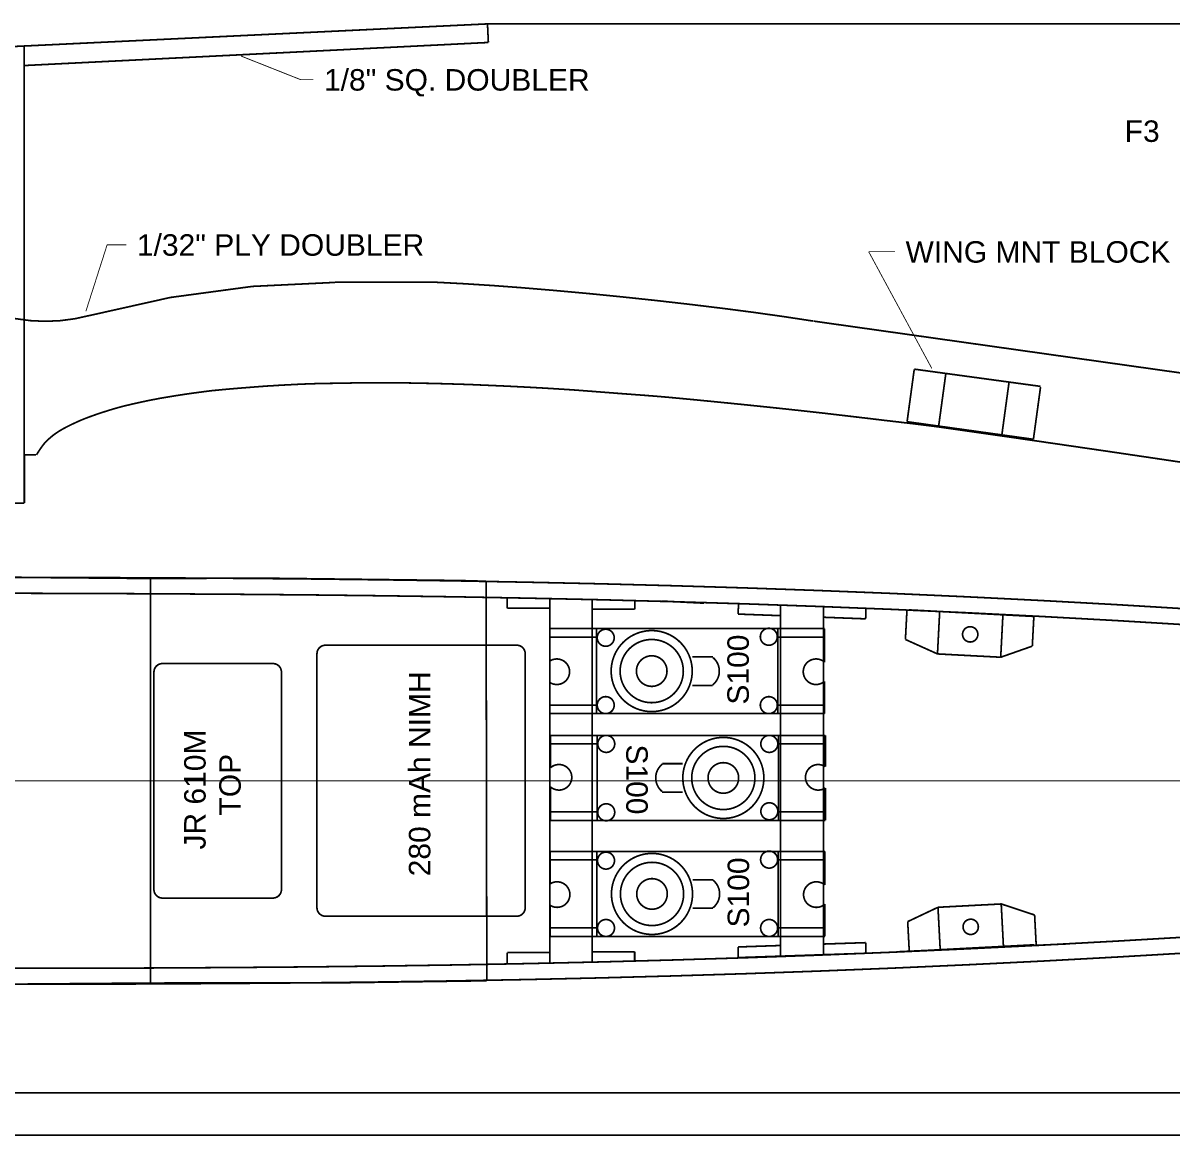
# Model space of a CAD drawing. Extents: x -1080 to 1070, y -166 to 202.
# Drawn here: x 331.8 to 500.9, y -166 to -2.3 of the extents above; entities that cross this region are included whole.
import ezdxf

# ---------------------------------------------------------------- set-up
doc = ezdxf.new("R2010")
doc.units = 0
doc.header["$MEASUREMENT"] = 0
doc.linetypes.add('DASHED', pattern=[0.75, 0.5, -0.25])
doc.linetypes.add('DOT', pattern=[0.25, 0, -0.25])
doc.layers.add('DEFAULT', color=7, linetype='CONTINUOUS')
doc.layers.add('LINE', color=7, linetype='CONTINUOUS')
doc.styles.add('ARIAL', font='ARIAL.TTF')

# ---------------------------------------------------------------- blocks, each defined once
blk = doc.blocks.new('GROUP23')
at = {"layer": 'DEFAULT', "color": 5, "const_width": 0.01}
for points in [[(-0.2509, 0.8086), (-0.0672, 0.8086)], [(-0.2509, -0.8085), (-0.2509, 0.8085)], [(-0.2009, 0.5336), (-0.2009, 0.8086)], [(0.0581, 0.8086), (0.2491, 0.8086)], [(0.1991, 0.5336), (0.1991, 0.8086)], [(0.2491, -0.8084), (0.2491, 0.8086)], [(-0.2508, 0.5336), (0.2492, 0.5336)], [(-0.0847, -0.1497), (-0.0847, -0.0298)], [(0.0829, -0.1514), (0.0829, -0.0298)], [(-0.2509, -0.5334), (0.2491, -0.5334)], [(-0.2009, -0.8084), (-0.2009, -0.5334)], [(0.1991, -0.8084), (0.1991, -0.5334)], [(-0.2509, -0.8084), (-0.0608, -0.8083)], [(0.0517, -0.8083), (0.2491, -0.8084)]]:
    blk.add_lwpolyline(points, dxfattribs=at)
for points in [[(-0.0672, 0.8086, 0.0955), (-0.0781, 0.7822, 0.0957), (-0.0785, 0.7537, 0.0957), (-0.0683, 0.7271, 0.0958), (-0.0488, 0.7062, 0.0958), (-0.023, 0.6941, 0.0958), (0.0054, 0.6925, 1.2264)], [(0.0054, 0.6924, 0.0846), (0.0295, 0.6999, 0.0846), (0.0498, 0.7149, 0.0846), (0.0639, 0.7359, 0.0846), (0.0703, 0.7603, 0.0846), (0.0683, 0.7855, 0.0846), (0.0581, 0.8086, 1.2198)], [(-0.0825, -0.1497, 0.0687), (-0.0619, -0.1694, 0.0687), (-0.0368, -0.1828, 2.3575)], [(-0.0369, -0.1828, 0.0772), (-0.0055, -0.1891, 0.0773), (0.0261, -0.1856, 0.0773), (0.0553, -0.1726, 0.0774), (0.0792, -0.1514, 1.3844)], [(-0.0003, -0.6832, 0.0985), (-0.0293, -0.6872, 0.0985), (-0.0546, -0.7021, 0.0984), (-0.0723, -0.7255, 0.0983), (-0.0796, -0.7539, 0.0984), (-0.0756, -0.783, 0.0983), (-0.0608, -0.8083, 1.229)], [(0.0517, -0.8083, 0.0937), (0.066, -0.7843, 0.0937), (0.0706, -0.7567, 0.0937), (0.0649, -0.7294, 0.0938), (0.0496, -0.706, 0.0937), (0.0268, -0.6898, 0.0937), (-0.0002, -0.6831, 1.2236)]]:
    blk.add_lwpolyline(points, format="xyb", dxfattribs=at)
for points in [[(-0.1512, 0.4793, 0.0987), (-0.155, 0.4984, 0.0986), (-0.1658, 0.5146, 0.0984), (-0.182, 0.5254, 0.0984), (-0.2012, 0.5293, 0.0982), (-0.2203, 0.5254, 0.0983), (-0.2365, 0.5146, 0.0983), (-0.2473, 0.4984, 0.0983), (-0.2512, 0.4792, 0.0982), (-0.2473, 0.4601, 0.0985), (-0.2365, 0.4439, 0.0985), (-0.2203, 0.4331, 0.0986), (-0.2011, 0.4293, 0.0987), (-0.182, 0.4331, 0.0989), (-0.1658, 0.4439, 0.0986), (-0.155, 0.4601, 0.0986)], [(0.2454, 0.4793, 0.0982), (0.2415, 0.4984, 0.0983), (0.2307, 0.5146, 0.0983), (0.2145, 0.5254, 0.0983), (0.1953, 0.5293, 0.0982), (0.1762, 0.5254, 0.0985), (0.16, 0.5146, 0.0985), (0.1492, 0.4984, 0.0986), (0.1454, 0.4792, 0.0987), (0.1492, 0.4601, 0.0989), (0.16, 0.4439, 0.0986), (0.1762, 0.4331, 0.0986), (0.1954, 0.4293, 0.0987), (0.2145, 0.4331, 0.0986), (0.2307, 0.4439, 0.0984), (0.2415, 0.4601, 0.0984)], [(0.2377, 0.2086, 0.0985), (0.2195, 0.2998, 0.0985), (0.1678, 0.3772, 0.0985), (0.0904, 0.4289, 0.0985), (-0.0008, 0.4471, 0.0985), (-0.092, 0.4289, 0.0984), (-0.1694, 0.3772, 0.0984), (-0.2211, 0.2998, 0.0985), (-0.2392, 0.2085, 0.0985), (-0.2211, 0.1173, 0.0985), (-0.1694, 0.0399, 0.0985), (-0.092, -0.0117, 0.0985), (-0.0007, -0.0298, 0.0985), (0.0904, -0.0117, 0.0985), (0.1678, 0.0399, 0.0985), (0.2195, 0.1173, 0.0985)], [(0.1852, 0.2086, 0.0985), (0.171, 0.2797, 0.0985), (0.1307, 0.3401, 0.0985), (0.0703, 0.3804, 0.0984), (-0.0008, 0.3945, 0.0984), (-0.0719, 0.3804, 0.0984), (-0.1323, 0.3401, 0.0985), (-0.1726, 0.2797, 0.0985), (-0.1867, 0.2085, 0.0984), (-0.1726, 0.1374, 0.0985), (-0.1323, 0.077, 0.0985), (-0.0719, 0.0367, 0.0985), (-0.0007, 0.0226, 0.0986), (0.0703, 0.0367, 0.0986), (0.1307, 0.077, 0.0986), (0.171, 0.1374, 0.0986)], [(0.0892, 0.2086, 0.0985), (0.0823, 0.243, 0.0985), (0.0628, 0.2722, 0.0985), (0.0336, 0.2917, 0.0984), (-0.0008, 0.2986, 0.0984), (-0.0352, 0.2917, 0.0984), (-0.0644, 0.2722, 0.0984), (-0.0839, 0.243, 0.0984), (-0.0907, 0.2085, 0.0984), (-0.0839, 0.1741, 0.0985), (-0.0644, 0.1449, 0.0985), (-0.0352, 0.1254, 0.0986), (-0.0007, 0.1186, 0.0986), (0.0336, 0.1254, 0.0985), (0.0628, 0.1449, 0.0986), (0.0823, 0.1741, 0.0985)], [(-0.1512, -0.4804, 0.0986), (-0.155, -0.4612, 0.0989), (-0.1658, -0.445, 0.0986), (-0.182, -0.4342, 0.0986), (-0.2012, -0.4304, 0.0987), (-0.2203, -0.4342, 0.0986), (-0.2365, -0.445, 0.0984), (-0.2473, -0.4612, 0.0984), (-0.2512, -0.4804, 0.0982), (-0.2473, -0.4995, 0.0983), (-0.2365, -0.5157, 0.0983), (-0.2203, -0.5265, 0.0983), (-0.2011, -0.5304, 0.0982), (-0.182, -0.5265, 0.0985), (-0.1658, -0.5157, 0.0985), (-0.155, -0.4995, 0.0986)], [(0.2513, -0.4804, 0.0984), (0.2474, -0.4612, 0.0985), (0.2366, -0.445, 0.0985), (0.2204, -0.4342, 0.0986), (0.2012, -0.4304, 0.0987), (0.1821, -0.4342, 0.0989), (0.1659, -0.445, 0.0986), (0.1551, -0.4612, 0.0986), (0.1513, -0.4804, 0.0987), (0.1551, -0.4995, 0.0986), (0.1659, -0.5157, 0.0984), (0.1821, -0.5265, 0.0984), (0.2013, -0.5304, 0.0982), (0.2204, -0.5265, 0.0983), (0.2366, -0.5157, 0.0983), (0.2474, -0.4995, 0.0983)]]:
    blk.add_lwpolyline(points, format="xyb", close=True, dxfattribs=at)
at = {"layer": 'DEFAULT', "color": 5, "style": 'ARIAL'}
blk.add_text('S100', height=0.1263, dxfattribs=at).set_placement((-0.198, -0.3627))
blk = doc.blocks.new('GROUP53')
at = {"layer": 'DEFAULT', "color": 5, "const_width": 0.01}
for points in [[(-0.7476, 0.6125, 0.0981), (-0.7666, 0.6086, 0.0982), (-0.7828, 0.5978, 0.098), (-0.7936, 0.5816, 0.0983), (-0.7974, 0.5625, 1.3396)], [(0.7974, 0.5626, 0.0981), (0.7935, 0.5816, 0.0982), (0.7827, 0.5978, 0.098), (0.7665, 0.6086, 0.0983), (0.7474, 0.6124, 1.3396)], [(-0.7975, -0.5626, 0.0983), (-0.7937, -0.5817, 0.0982), (-0.7828, -0.5979, 0.0982), (-0.7667, -0.6087, 0.0982), (-0.7476, -0.6125, 1.3422)], [(0.7475, -0.6125, 0.0983), (0.7666, -0.6087, 0.0982), (0.7828, -0.5978, 0.0982), (0.7936, -0.5817, 0.0982), (0.7974, -0.5626, 1.3422)]]:
    blk.add_lwpolyline(points, format="xyb", dxfattribs=at)
for points in [[(-0.7476, 0.6125), (0.7475, 0.6125)], [(-0.7975, -0.5626), (-0.7975, 0.5626)], [(0.7974, -0.5626), (0.7974, 0.5626)], [(-0.7476, -0.6125), (0.7475, -0.6125)]]:
    blk.add_lwpolyline(points, dxfattribs=at)
at = {"layer": 'DEFAULT', "color": 5, "style": 'ARIAL'}
blk.add_text('280 mAh NIMH', height=0.1263, dxfattribs=at).set_placement((-0.5625, -0.0544))
blk = doc.blocks.new('GROUP311')
at = {"layer": 'DEFAULT', "color": 5, "const_width": 0.01}
for points in [[(-0.6401, 0.375, 0.0981), (-0.6591, 0.3711, 0.0982), (-0.6753, 0.3603, 0.098), (-0.6861, 0.3441, 0.0982), (-0.6899, 0.3251, 1.3362)], [(0.69, 0.3251, 0.0981), (0.6861, 0.3441, 0.0982), (0.6753, 0.3603, 0.098), (0.6591, 0.3711, 0.0983), (0.64, 0.3749, 1.3396)], [(-0.69, -0.3251, 0.0983), (-0.6862, -0.3442, 0.0982), (-0.6753, -0.3604, 0.0982), (-0.6592, -0.3712, 0.0982), (-0.6401, -0.375, 1.3422)], [(0.6401, -0.375, 0.0983), (0.6592, -0.3712, 0.0982), (0.6754, -0.3603, 0.0982), (0.6862, -0.3442, 0.0982), (0.69, -0.3251, 1.3422)]]:
    blk.add_lwpolyline(points, format="xyb", dxfattribs=at)
for points in [[(-0.6401, 0.375), (0.6401, 0.375)], [(-0.69, -0.3251), (-0.69, 0.3251)], [(0.69, -0.3251), (0.69, 0.3251)], [(-0.6401, -0.375), (0.6401, -0.375)]]:
    blk.add_lwpolyline(points, dxfattribs=at)
at = {"layer": 'DEFAULT', "color": 5, "style": 'ARIAL'}
for s, p in [('JR 610M', (-0.4044, 0.0709)), ('TOP', (-0.2042, -0.1357))]:
    blk.add_text(s, height=0.1263, dxfattribs=at).set_placement(p)
blk = doc.blocks.new('GROUP55')
at = {"layer": 'DEFAULT', "const_width": 0.01}
for points in [[(-0.3739, -0.05), (-0.3739, 0.125)], [(-0.363, 0.125), (0.3737, 0.125)], [(-0.1811, -0.125), (-0.1811, 0.125)], [(0.1914, -0.125), (0.1914, 0.125)], [(0.3737, -0.05), (0.3737, 0.125)], [(-0.3739, -0.05), (-0.1811, -0.125)], [(0.1914, -0.125), (0.3738, -0.05)], [(-0.1811, -0.125), (0.1914, -0.125)]]:
    blk.add_lwpolyline(points, dxfattribs=at)
blk.add_lwpolyline([(0.0502, 0, 0.0983), (0.0467, 0.0172, 0.0984), (0.037, 0.0318, 0.0986), (0.0224, 0.0415, 0.0986), (0.0051, 0.0449, 0.0985), (-0.012, 0.0415, 0.0987), (-0.0266, 0.0318, 0.0986), (-0.0363, 0.0172, 0.0985), (-0.0397, 0, 0.0985), (-0.0363, -0.0172, 0.0986), (-0.0266, -0.0318, 0.0987), (-0.012, -0.0415, 0.0986), (0.0052, -0.0449, 0.0985), (0.0224, -0.0415, 0.0986), (0.037, -0.0318, 0.0984), (0.0467, -0.0172, 0.0983)], format="xyb", close=True, dxfattribs=at)
blk = doc.blocks.new('GROUP57')
at = {"layer": 'DEFAULT', "const_width": 0.01}
for points in [[(-0.0534, 0.6435), (-0.508, 0.6708), (-0.9557, 0.6954), (-1.3974, 0.7174), (-1.8342, 0.7371), (-2.2668, 0.7543), (-2.6966, 0.7695), (-3.1244, 0.7825), (-3.5513, 0.7938), (-3.9781, 0.8031), (-4.4061, 0.811), (-4.8361, 0.8172), (-5.2693, 0.8223), (-5.7065, 0.826), (-6.1489, 0.8288), (-6.5973, 0.8307), (-7.0531, 0.832)], [(-7.053, 0.8323), (-6.1969, 0.8248)], [(-6.197, -1.5558), (-6.197, 0.8245)], [(-6.1969, 0.8248), (-5.5495, 0.8272)], [(-5.5495, 0.8272), (-4.3721, 0.8129)], [(-4.3721, 0.8129), (-4.2226, 0.8088)], [(-4.2226, 0.8088), (-4.2186, -1.5421)], [(-0.0534, 0.5497), (-0.508, 0.577), (-0.9557, 0.6016), (-1.3974, 0.6236), (-1.8342, 0.6433), (-2.2668, 0.6605), (-2.6966, 0.6757), (-3.1244, 0.6887), (-3.5513, 0.7), (-3.9781, 0.7093), (-4.4061, 0.7172), (-4.8361, 0.7234), (-5.2693, 0.7285), (-5.7065, 0.7322), (-6.1489, 0.735), (-6.5973, 0.7369), (-7.0531, 0.7382)], [(-4.0984, 0.65), (-4.0984, 0.7125)], [(-3.8485, -1.4384), (-3.8485, 0.7125)], [(-3.5986, 0.5157), (-3.5986, 0.7008)], [(-3.3485, 0.6442), (-3.3485, 0.6909)], [(-3.1902, 0.6923), (-2.9406, 0.6797)], [(-2.7404, 0.6156), (-2.7374, 0.6754)], [(-4.0984, 0.65), (-3.8484, 0.65)], [(-3.5985, 0.6442), (-3.3485, 0.6442)], [(-2.7406, 0.6156), (-2.4901, 0.6063)], [(-2.237, -1.3887), (-2.237, 0.6595)], [(-1.9899, 0.5876), (-1.9876, 0.6503)], [(-2.237, 0.5969), (-1.9889, 0.5875)], [(-3.5986, -0.1296), (-3.5986, 0.0296)], [(-7.0531, -1.4688), (-6.5973, -1.4683), (-6.1489, -1.4668), (-5.7065, -1.4641), (-5.2694, -1.4605), (-4.8362, -1.4554), (-4.4062, -1.449), (-3.9782, -1.441), (-3.5514, -1.4314), (-3.1245, -1.4199), (-2.6967, -1.4067), (-2.2669, -1.3914), (-1.8343, -1.3741), (-1.3975, -1.3545), (-0.9558, -1.3328), (-0.508, -1.3085), (-0.0534, -1.282)], [(-7.0531, -1.5626), (-6.5973, -1.5621), (-6.1489, -1.5606), (-5.7065, -1.5579), (-5.2694, -1.5543), (-4.8362, -1.5492), (-4.4062, -1.5428), (-3.9782, -1.5348), (-3.5514, -1.5252), (-3.1245, -1.5137), (-2.6967, -1.5005), (-2.2669, -1.4852), (-1.8343, -1.4679), (-1.3975, -1.4483), (-0.9558, -1.4266), (-0.508, -1.4023), (-0.0534, -1.3758)], [(-3.5986, -0.778), (-3.5986, -0.6291)], [(-3.5986, -1.4336), (-3.5986, -1.2813)], [(-2.7397, -1.3431), (-2.49, -1.3346)], [(-2.7397, -1.4057), (-2.7397, -1.3433)], [(-2.2369, -1.3261), (-1.9898, -1.3178)], [(-1.9894, -1.3805), (-1.9894, -1.3178)], [(-1.8055, -1.3717), (-0.8033, -1.3252)], [(-4.0985, -1.3759), (-3.8485, -1.3759)], [(-4.0985, -1.4384), (-4.0985, -1.3759)], [(-3.5986, -1.3711), (-3.3486, -1.3711)], [(-3.3486, -1.4272), (-3.3486, -1.3711)], [(-2.741, -1.4058), (-1.9921, -1.3805)], [(-6.1969, -1.5555), (-7.053, -1.5623)], [(-5.0346, -1.5534), (-6.1969, -1.5555)], [(-4.2186, -1.5421), (-5.0346, -1.5534)]]:
    blk.add_lwpolyline(points, dxfattribs=at)
at = {"layer": 'DEFAULT', "linetype": 'DOT'}
for points, const_width in [([(-2.4901, -1.3973), (-2.4901, 0.6664)], 0.01), ([(-3.5986, 0.0296), (-3.5986, 0.5157)], 0.01), ([(-3.5986, -0.6291), (-3.5986, -0.1296)], 0.01), ([(-9.6695, -0.3655), (0.4002, -0.3655)], 0.005), ([(-3.5986, -1.2813), (-3.5986, -0.778)], 0.01)]:
    blk.add_lwpolyline(points, dxfattribs=dict(at, const_width=const_width))
at = {"layer": 'DEFAULT'}
for name, p, rotation in [('GROUP55', (-1.3798, 0.4965), 357), ('GROUP23', (-3.0398, 0.2809), 90), ('GROUP53', (-4.6052, -0.3649), 90), ('GROUP311', (-5.8018, -0.3655), 90), ('GROUP23', (-3.0356, -0.3494), 270), ('GROUP23', (-3.038, -1.0304), 90), ('GROUP55', (-1.3665, -1.2245), 183)]:
    blk.add_blockref(name, p, dxfattribs=dict(at, rotation=rotation))
blk = doc.blocks.new('GROUP11')
at = {"layer": 'DEFAULT', "linetype": 'DOT', "const_width": 0.01}
for points in [[(-0.3926, -0.103), (-0.3506, 0.2044)], [(-0.3506, 0.2064), (0.3925, 0.105)], [(-0.2068, -0.1283), (-0.1648, 0.1791)], [(0.1649, -0.1811), (0.2068, 0.126)], [(0.3506, -0.2065), (0.3925, 0.1006)], [(-0.3926, -0.103), (0.3506, -0.2065)]]:
    blk.add_lwpolyline(points, dxfattribs=at)
blk = doc.blocks.new('GROUP1')
at = {"layer": 'DEFAULT', "linetype": 'DOT'}
for points, const_width in [([(0.8085, 1.3555), (0.8086, 1.3556)], 0.01), ([(-4.9731, -0.8996), (-4.9731, 1.1931)], 0.01), ([(-4.9718, 1.1911), (-4.5968, 1.1911)], 0.01), ([(-4.5968, 1.1911), (-2.2995, -0.1498)], 0.01), ([(-4.5968, -0.986), (-4.5968, 1.1911)], 0.005), ([(-2.017, -1.3437), (-2.017, -0.2832)], 0.005), ([(-1.9232, -1.3437), (-1.9232, -0.2831)], 0.005), ([(4.9726, -1.1283), (4.9726, -0.6025)], 0.01), ([(-1.8482, -1.0717), (-1.8461, -1.0684), (-1.844, -1.0652), (-1.8419, -1.062), (-1.8401, -1.059), (-1.838, -1.0559), (-1.8362, -1.0529), (-1.8342, -1.0499), (-1.8324, -1.0469), (-1.8303, -1.0439), (-1.8283, -1.0409), (-1.8262, -1.0379), (-1.8243, -1.0349), (-1.8221, -1.0319), (-1.82, -1.0289), (-1.8178, -1.0259), (-1.8157, -1.0229), (-1.8137, -1.0202), (-1.8119, -1.0178), (-1.8101, -1.0154), (-1.8083, -1.013), (-1.8064, -1.0106), (-1.8046, -1.0082), (-1.8028, -1.0058), (-1.801, -1.0037), (-1.7989, -1.0013), (-1.7971, -0.9992), (-1.795, -0.9969), (-1.7932, -0.9948), (-1.7911, -0.9926), (-1.789, -0.9905), (-1.7867, -0.9884), (-1.7846, -0.9863), (-1.7804, -0.9825), (-1.7763, -0.9789), (-1.7721, -0.9753), (-1.7682, -0.9718), (-1.764, -0.9682), (-1.7601, -0.9649), (-1.7559, -0.9616), (-1.752, -0.9584), (-1.7478, -0.9551), (-1.7436, -0.952), (-1.7393, -0.9488), (-1.7351, -0.9458), (-1.7306, -0.9427), (-1.7263, -0.9397), (-1.7216, -0.9367), (-1.7171, -0.9339), (-1.7106, -0.9299), (-1.7043, -0.9261), (-1.698, -0.9224), (-1.6917, -0.9189), (-1.6854, -0.9154), (-1.6791, -0.9121), (-1.6728, -0.9088), (-1.6667, -0.9057), (-1.6603, -0.9024), (-1.654, -0.8993), (-1.6476, -0.8961), (-1.6413, -0.8931), (-1.6347, -0.8898), (-1.6282, -0.8868), (-1.6214, -0.8837), (-1.6148, -0.8807), (-1.6091, -0.878), (-1.6036, -0.8755), (-1.5982, -0.8731), (-1.5928, -0.8707), (-1.5874, -0.8683), (-1.582, -0.8661), (-1.5766, -0.864), (-1.5714, -0.8619), (-1.566, -0.8597), (-1.5606, -0.8576), (-1.5552, -0.8555), (-1.5498, -0.8534), (-1.5441, -0.8513), (-1.5387, -0.8492), (-1.533, -0.8471), (-1.5274, -0.8452), (-1.5196, -0.8423), (-1.5119, -0.8396), (-1.5044, -0.8369), (-1.4969, -0.8343), (-1.4894, -0.8316), (-1.4821, -0.8292), (-1.4747, -0.8268), (-1.4675, -0.8244), (-1.46, -0.822), (-1.4527, -0.8196), (-1.4452, -0.8172), (-1.4379, -0.8148), (-1.4303, -0.8124), (-1.4228, -0.81), (-1.415, -0.8076), (-1.4073, -0.8055), (-1.4008, -0.8034), (-1.3945, -0.8016), (-1.3882, -0.7998), (-1.3821, -0.798), (-1.3758, -0.7962), (-1.3698, -0.7945), (-1.3638, -0.7927), (-1.3578, -0.7912), (-1.3515, -0.7894), (-1.3455, -0.7879), (-1.3393, -0.7862), (-1.3333, -0.7847), (-1.327, -0.7831), (-1.3207, -0.7816), (-1.3142, -0.7801), (-1.3079, -0.7786), (-1.2976, -0.7761), (-1.2876, -0.7737), (-1.2777, -0.7714), (-1.268, -0.7693), (-1.2582, -0.7671), (-1.2486, -0.765), (-1.239, -0.7629), (-1.2295, -0.7609), (-1.2198, -0.7588), (-1.2102, -0.7567), (-1.2005, -0.7546), (-1.1909, -0.7528), (-1.181, -0.7507), (-1.1711, -0.7488), (-1.161, -0.7467), (-1.151, -0.7449), (-1.1432, -0.7434), (-1.1357, -0.7419), (-1.1282, -0.7404), (-1.121, -0.7392), (-1.1137, -0.7377), (-1.1065, -0.7365), (-1.0993, -0.7353), (-1.0923, -0.7341), (-1.085, -0.7329), (-1.0778, -0.7317), (-1.0706, -0.7305), (-1.0634, -0.7293), (-1.0559, -0.7281), (-1.0486, -0.7269), (-1.041, -0.7257), (-1.0335, -0.7246), (-1.0251, -0.7231), (-1.017, -0.7219), (-1.0089, -0.7207), (-1.001, -0.7195), (-0.9931, -0.7183), (-0.9853, -0.7171), (-0.9775, -0.7159), (-0.9698, -0.7148), (-0.9619, -0.7136), (-0.9541, -0.7124), (-0.9462, -0.7112), (-0.9384, -0.7103), (-0.9303, -0.7091), (-0.9224, -0.708), (-0.9142, -0.7068), (-0.9061, -0.7059), (-0.8988, -0.7047), (-0.8916, -0.7038), (-0.8845, -0.7029), (-0.8776, -0.702), (-0.8707, -0.7011), (-0.8638, -0.7002), (-0.8569, -0.6993), (-0.8502, -0.6984), (-0.8433, -0.6975), (-0.8364, -0.6966), (-0.8295, -0.6957), (-0.8227, -0.695), (-0.8156, -0.6941), (-0.8087, -0.6935), (-0.8015, -0.6927), (-0.7944, -0.6921), (-0.7815, -0.6908), (-0.7689, -0.6896), (-0.7565, -0.6884), (-0.7443, -0.6873), (-0.7321, -0.6861), (-0.7201, -0.6851), (-0.7081, -0.684), (-0.6963, -0.6831), (-0.6842, -0.6819), (-0.6722, -0.681), (-0.66, -0.68), (-0.648, -0.6791), (-0.6357, -0.6779), (-0.6234, -0.677), (-0.6108, -0.6761), (-0.5982, -0.6752), (-0.5891, -0.6743), (-0.5802, -0.6737), (-0.5714, -0.6729), (-0.5628, -0.6723), (-0.5541, -0.6715), (-0.5456, -0.6709), (-0.5371, -0.6703), (-0.5287, -0.6697), (-0.52, -0.669), (-0.5116, -0.6684), (-0.503, -0.6678), (-0.4946, -0.6672), (-0.4858, -0.6666), (-0.4771, -0.666), (-0.4681, -0.6654), (-0.4593, -0.6651), (-0.445, -0.6642), (-0.431, -0.6633), (-0.4171, -0.6624), (-0.4036, -0.6618), (-0.39, -0.6609), (-0.3766, -0.6603), (-0.3632, -0.6595), (-0.35, -0.6589), (-0.3365, -0.658), (-0.3232, -0.6574), (-0.3097, -0.6568), (-0.2963, -0.6562), (-0.2826, -0.6556), (-0.2689, -0.655), (-0.2549, -0.6544), (-0.2408, -0.654), (-0.2308, -0.6536), (-0.221, -0.6533), (-0.2114, -0.653), (-0.202, -0.6527), (-0.1925, -0.6524), (-0.1832, -0.6522), (-0.1739, -0.6519), (-0.1647, -0.6519), (-0.1553, -0.6516), (-0.146, -0.6516), (-0.1366, -0.6513), (-0.1273, -0.6513), (-0.1177, -0.651), (-0.1083, -0.651), (-0.0985, -0.6508), (-0.0888, -0.6508), (-0.0733, -0.6505), (-0.0582, -0.6502), (-0.0432, -0.6499), (-0.0285, -0.6497), (-0.0138, -0.6494), (0.0006, -0.6491), (0.015, -0.6488), (0.0294, -0.6487), (0.0438, -0.6484), (0.0582, -0.6482), (0.0727, -0.6479), (0.0874, -0.6479), (0.1021, -0.6477), (0.1171, -0.6477), (0.1322, -0.6477), (0.1477, -0.6477), (0.1664, -0.6477), (0.1849, -0.6477), (0.203, -0.6477), (0.2212, -0.6478), (0.2389, -0.6478), (0.2567, -0.648), (0.2744, -0.6481), (0.2921, -0.6484), (0.3096, -0.6484), (0.3273, -0.6487), (0.345, -0.649), (0.363, -0.6493), (0.3809, -0.6496), (0.3992, -0.6499), (0.4177, -0.6502), (0.4366, -0.6508), (0.4578, -0.6511), (0.4789, -0.6517), (0.4996, -0.6521), (0.5202, -0.6527), (0.5404, -0.6531), (0.5607, -0.6537), (0.5808, -0.6543), (0.6009, -0.6549), (0.6208, -0.6555), (0.6409, -0.6561), (0.6611, -0.6567), (0.6815, -0.6575), (0.702, -0.6581), (0.7228, -0.659), (0.7439, -0.6599), (0.7654, -0.6609), (0.7939, -0.6621), (0.822, -0.6633), (0.8496, -0.6645), (0.8771, -0.6657), (0.9041, -0.6669), (0.9311, -0.6682), (0.9578, -0.6694), (0.9848, -0.6709), (1.0115, -0.6721), (1.0383, -0.6736), (1.0652, -0.675), (1.0924, -0.6765), (1.1197, -0.678), (1.1475, -0.6796), (1.1756, -0.6813), (1.2043, -0.6831), (1.2286, -0.6846), (1.2526, -0.6861), (1.2762, -0.6876), (1.2997, -0.6892), (1.3227, -0.6907), (1.3458, -0.6925), (1.3686, -0.6942), (1.3917, -0.696), (1.4145, -0.6977), (1.4374, -0.6995), (1.4604, -0.7013), (1.4836, -0.7031), (1.5069, -0.7049), (1.5307, -0.7067), (1.5547, -0.7085), (1.5792, -0.7106), (1.601, -0.7121), (1.6226, -0.7137), (1.6438, -0.7152), (1.665, -0.7169), (1.6858, -0.7184), (1.7066, -0.7199), (1.7271, -0.7214), (1.7478, -0.7232), (1.7682, -0.7247), (1.7889, -0.7264), (1.8096, -0.728), (1.8305, -0.7298), (1.8515, -0.7316), (1.8728, -0.7335), (1.8943, -0.7355), (1.9164, -0.7376), (1.9615, -0.7418), (2.0061, -0.746), (2.05, -0.7502), (2.0935, -0.7545), (2.1364, -0.7587), (2.1792, -0.7629), (2.2216, -0.7671), (2.2642, -0.7714), (2.3065, -0.7756), (2.349, -0.78), (2.3917, -0.7844), (2.4348, -0.7889), (2.4781, -0.7934), (2.5221, -0.798), (2.5666, -0.8028), (2.6119, -0.8078), (2.647, -0.8114), (2.6815, -0.8153), (2.7156, -0.819), (2.7494, -0.8229), (2.7826, -0.8265), (2.8158, -0.8304), (2.8488, -0.8343), (2.8819, -0.8382), (2.9147, -0.842), (2.9477, -0.8459), (2.9809, -0.8498), (3.0144, -0.8538), (3.048, -0.8577), (3.0822, -0.8618), (3.1167, -0.866), (3.152, -0.8703), (3.1741, -0.8727), (3.196, -0.8753), (3.2175, -0.8777), (3.239, -0.8804), (3.2601, -0.8828), (3.2812, -0.8853), (3.302, -0.8877), (3.323, -0.8904), (3.3437, -0.8928), (3.3647, -0.8954), (3.3857, -0.898), (3.4069, -0.9007), (3.4281, -0.9034), (3.4497, -0.9063), (3.4715, -0.9093), (3.4939, -0.9126), (3.59, -0.9262), (3.6848, -0.9397), (3.7781, -0.953), (3.8706, -0.9664), (3.962, -0.9795), (4.0529, -0.9927), (4.1433, -1.0058), (4.2336, -1.019), (4.3237, -1.0321), (4.4141, -1.0453), (4.5049, -1.0586), (4.5965, -1.0722), (4.6887, -1.0858), (4.7822, -1.0997), (4.8768, -1.1138), (4.9731, -1.1283)], 0.01), ([(-4.9731, -0.8996), (-4.9593, -0.9032), (-4.9458, -0.9069), (-4.9325, -0.9105), (-4.9194, -0.9142), (-4.9063, -0.9176), (-4.8934, -0.9212), (-4.8805, -0.9245), (-4.8678, -0.9281), (-4.8548, -0.9314), (-4.8419, -0.9347), (-4.8288, -0.938), (-4.8159, -0.9414), (-4.8025, -0.9447), (-4.7892, -0.948), (-4.7756, -0.9513), (-4.762, -0.9546), (-4.7372, -0.9601), (-4.7131, -0.9658), (-4.6892, -0.9712), (-4.6656, -0.9767), (-4.6421, -0.9818), (-4.6189, -0.9871), (-4.5958, -0.9922), (-4.5727, -0.9973), (-4.5494, -1.0021), (-4.5263, -1.0072), (-4.5029, -1.0122), (-4.4796, -1.0173), (-4.4558, -1.0222), (-4.4319, -1.0273), (-4.4076, -1.0324), (-4.383, -1.0376), (-4.3631, -1.0415), (-4.3436, -1.0455), (-4.3243, -1.0492), (-4.3054, -1.0531), (-4.2864, -1.0567), (-4.2677, -1.0604), (-4.2491, -1.064), (-4.2305, -1.0676), (-4.2116, -1.0709), (-4.193, -1.0745), (-4.1741, -1.0778), (-4.1554, -1.0814), (-4.1362, -1.0847), (-4.1169, -1.0883), (-4.0973, -1.0917), (-4.0776, -1.0953), (-4.0534, -1.0993), (-4.0299, -1.1035), (-4.0066, -1.1074), (-3.9836, -1.1115), (-3.9607, -1.1152), (-3.9381, -1.1191), (-3.9156, -1.1227), (-3.8931, -1.1266), (-3.8705, -1.1302), (-3.848, -1.1338), (-3.8252, -1.1374), (-3.8025, -1.1411), (-3.7793, -1.1447), (-3.756, -1.1483), (-3.7323, -1.1519), (-3.7084, -1.1558), (-3.6673, -1.1618), (-3.6268, -1.1678), (-3.5869, -1.1736), (-3.5475, -1.1795), (-3.5083, -1.185), (-3.4696, -1.1906), (-3.431, -1.196), (-3.3926, -1.2017), (-3.3539, -1.2071), (-3.3153, -1.2125), (-3.2764, -1.2179), (-3.2374, -1.2234), (-3.1979, -1.2288), (-3.158, -1.2344), (-3.1175, -1.2401), (-3.0766, -1.246), (-3.0652, -1.2475), (-3.0541, -1.249), (-3.0431, -1.2505), (-3.0323, -1.252), (-3.0215, -1.2532), (-3.0108, -1.2547), (-3.0002, -1.2561), (-2.9897, -1.2576), (-2.9789, -1.2588), (-2.9684, -1.2603), (-2.9577, -1.2615), (-2.9471, -1.263), (-2.9361, -1.2643), (-2.9252, -1.2658), (-2.9141, -1.2673), (-2.9029, -1.2688)], 0.01), ([(-1.919, -1.3556), (-1.919, -1.0717)], 0.01), ([(-2.903, -1.1738), (-2.079, -1.2646)], 0.01)]:
    blk.add_lwpolyline(points, dxfattribs=dict(at, const_width=const_width))
at = {"layer": 'DEFAULT', "linetype": 'DOT', "const_width": 0.01}
for points in [[(-0.0924, -0.0571, 0.0644), (-1.5354, -0.2519, 5.4535)], [(2.7216, -0.2847, 0.0079), (2.2048, -0.2118, 0.0058), (1.6023, -0.1429, 0.006), (1.0055, -0.0883, 0.0085), (0.505, -0.0564, 10.3549)], [(-2.2995, -0.1498, 0.066), (-2.0569, -0.2513, 0.066), (-1.7964, -0.2861, 0.066), (-1.5357, -0.2518, 1.6946)]]:
    blk.add_lwpolyline(points, format="xyb", dxfattribs=at)
at = {"layer": 'DEFAULT', "const_width": 0.01}
for points in [[(-1.919, -1.0717), (-1.8518, -1.0717)], [(-2.903, -1.1738), (-2.9029, -1.2688)], [(-2.9029, -1.2688), (-2.9029, -1.2063)], [(-2.079, -1.3556), (-2.079, -1.2646)], [(-2.079, -1.3556), (-1.919, -1.3556)]]:
    blk.add_lwpolyline(points, dxfattribs=at)
at = {"layer": 'LINE', "linetype": 'DOT', "const_width": 0.01}
for points in [[(-0.0926, -0.0566), (0.5067, -0.0566)], [(2.7245, -0.2851), (4.973, -0.6025)]]:
    blk.add_lwpolyline(points, dxfattribs=at)
blk = doc.blocks.new('GROUP34')
at = {"layer": 'DEFAULT', "linetype": 'DOT', "const_width": 0.01}
for points in [[(-3.679, 1.4093), (-3.6736, 1.2999)], [(-6.4047, 1.1642), (-3.6736, 1.2999)], [(-3.6736, 1.2999), (-3.6735, 1.3)]]:
    blk.add_lwpolyline(points, dxfattribs=at)
at = {"layer": 'DEFAULT'}
for points, const_width in [([(-5.1286, 1.22), (-4.7784, 1.0812)], 0.005), ([(-4.7784, 1.0812), (-4.7033, 1.0812)], 0.005), ([(-6.0416, -0.2818), (-5.9166, 0.1094)], 0.005), ([(-5.9166, 0.1094), (-5.804, 0.1094)], 0.005), ([(-1.4361, 0.0686), (-1.0646, -0.6186)], 0.005), ([(-1.4361, 0.0686), (-1.2819, 0.0686)], 0.005), ([(-0.477, -0.6887), (-0.4769, -0.6887)], 0.01), ([(-0.419, -0.9959), (-0.419, -0.9958)], 0.01)]:
    blk.add_lwpolyline(points, dxfattribs=dict(at, const_width=const_width))
at = {"layer": 'LINE', "const_width": 0.01}
for points in [[(-11.5658, 1.0327), (-3.6737, 1.4095)], [(-3.6737, 1.4095), (8.6191, 1.4095)]]:
    blk.add_lwpolyline(points, dxfattribs=at)
at = {"layer": 'LINE', "linetype": 'DOT', "const_width": 0.01}
blk.add_lwpolyline([(-6.4051, 1.2811), (-6.4045, -1.4071)], dxfattribs=at)
at = {"layer": 'DEFAULT'}
for name, p in [('GROUP1', (-4.4841, -0.0548)), ('GROUP11', (-0.8178, -0.8287))]:
    blk.add_blockref(name, p, dxfattribs=at)
at = {"layer": 'DEFAULT', "style": 'ARIAL'}
for s, p in [('1/8" SQ. DOUBLER', (-4.6408, 1.0168)), ('F3', (0.0698, 0.7148)), ('1/32" PLY DOUBLER', (-5.7415, 0.045)), ('WING MNT BLOCK', (-1.2194, 0.0042))]:
    blk.add_text(s, height=0.1263, dxfattribs=at).set_placement(p)
blk = doc.blocks.new('GROUP24')
at = {"layer": 'DEFAULT', "color": 3, "linetype": 'DASHED', "const_width": 0.01}
blk.add_lwpolyline([(-37.375, -6.4875), (48.125, -6.4875)], dxfattribs=at)
at = {"layer": 'DEFAULT', "color": 3, "const_width": 0.01}
blk.add_lwpolyline([(-37.625, -6.7375), (48.375, -6.7375)], dxfattribs=at)

msp = doc.modelspace()

# ---------------------------------------------------------------- block references
at = {"layer": 'DEFAULT', "xscale": 25, "yscale": 25, "zscale": 25}
for name, p in [('GROUP24', (-139.15, 2.52)), ('GROUP34', (492.05, -37.67)), ('GROUP57', (505.44, -104.65))]:
    msp.add_blockref(name, p, dxfattribs=at)

doc.saveas('drawing.dxf')
